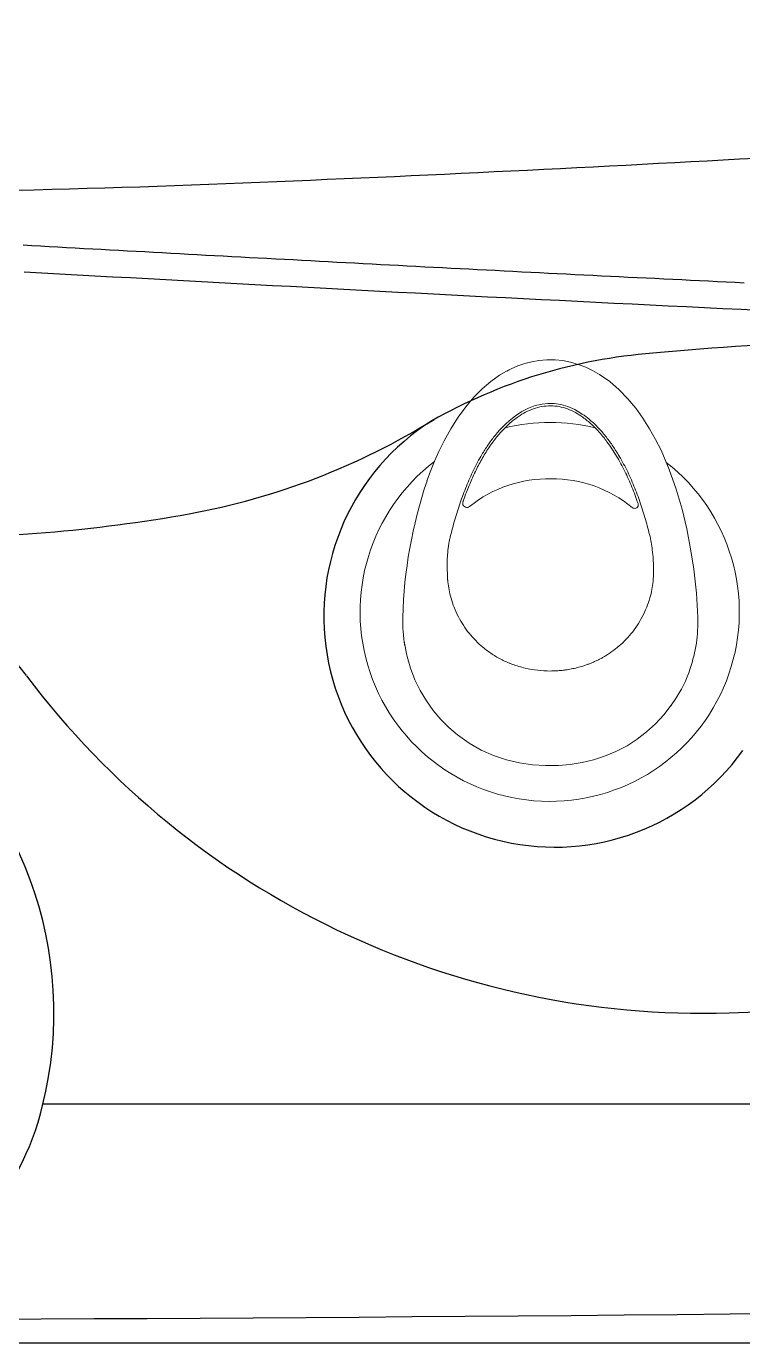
# Model space of a CAD drawing. Extents: x 938 to 1038, y 781 to 934.
# Drawn here: x 994.89 to 1002.92, y 799.56 to 814.33 of the extents above; entities that cross this region are included whole.
import ezdxf

# ---------------------------------------------------------------- set-up
doc = ezdxf.new("R2010")
doc.units = 0
doc.header["$MEASUREMENT"] = 0
doc.layers.add('1', color=4, linetype='Continuous')

# ---------------------------------------------------------------- blocks, each defined once
blk = doc.blocks.new('diverter')
at = {"layer": '1', "linetype": 'Continuous', "lineweight": 15, "flags": 128}
for points in [[(0.058, 1.659), (-0.211, 1.643), (-0.48, 1.614), (-0.706, 1.579), (-0.93, 1.536), (-1.152, 1.483), (-1.377, 1.417), (-1.597, 1.339), (-1.812, 1.247), (-1.934, 1.186), (-2.054, 1.119), (-2.171, 1.045), (-2.283, 0.964), (-2.389, 0.876), (-2.489, 0.78), (-2.582, 0.673), (-2.663, 0.557), (-2.707, 0.481), (-2.744, 0.403), (-2.776, 0.319), (-2.801, 0.233), (-2.818, 0.147), (-2.826, 0.06), (-2.827, -0.031), (-2.819, -0.121), (-2.805, -0.2), (-2.785, -0.278), (-2.758, -0.356), (-2.726, -0.432), (-2.708, -0.464)], [(0.993, 1.397), (1.047, 1.362), (1.153, 1.28), (1.254, 1.187), (1.346, 1.086), (1.428, 0.979), (1.501, 0.866), (1.565, 0.742), (1.619, 0.614), (1.659, 0.489), (1.689, 0.362), (1.71, 0.23), (1.721, 0.097), (1.723, -0.048), (1.714, -0.193), (1.693, -0.34), (1.66, -0.485), (1.612, -0.629), (1.55, -0.767), (1.472, -0.904), (1.38, -1.032), (1.296, -1.13), (1.205, -1.22), (1.104, -1.306), (0.996, -1.382), (0.881, -1.451), (0.761, -1.51), (0.632, -1.56), (0.5, -1.599), (0.486, -1.602), (0.431, -1.614), (0.329, -1.631)], [(1.053, 1.358), (1.05, 1.36), (1.041, 1.366)], [(-2.7, -0.481), (-2.706, -0.469), (-2.714, -0.454)], [(-2.709, -0.465), (-2.653, -0.562), (-2.584, -0.659), (-2.502, -0.756), (-2.407, -0.85), (-2.3, -0.941), (-2.182, -1.027), (-2.053, -1.11), (-1.92, -1.183), (-1.799, -1.243), (-1.692, -1.291), (-1.598, -1.328), (-1.519, -1.358), (-1.468, -1.376)]]:
    blk.add_lwpolyline(points, dxfattribs=at)
at = {"layer": '1', "color": 3, "linetype": 'Continuous', "lineweight": 15, "flags": 128}
blk.add_lwpolyline([(-2.137, -0.46), (-2.142, -0.455), (-2.199, -0.384), (-2.247, -0.311), (-2.285, -0.237), (-2.313, -0.163), (-2.331, -0.085), (-2.338, -0.021), (-2.337, 0.049), (-2.326, 0.124), (-2.303, 0.202), (-2.268, 0.283), (-2.219, 0.365), (-2.208, 0.379)], dxfattribs=at)
at = {"layer": '1', "linetype": 'Continuous', "lineweight": 15}
for centre, radius, start, end in [((0, 0), 2.125, 217.4646, 142.11), ((0.122, 0.099), 1.561, 70.7672, 92.3311), ((0.273, 0.386), 1.241, 54.5535, 73.0071), ((-0.105, 0.035), 1.387, 140.1643, 180.8264), ((-1.2, 0.948), 0.0449, 82.8535, 109.2759), ((-1.202, 0.952), 0.0413, 318.9703, 81.6622), ((0, 0), 2.125, 166.1201, 193.6262), ((-0.094, -0.021), 1.398, 178.5111, 218.8228), ((-1.218, -0.924), 0.0511, 249.3213, 277.0057), ((-1.218, -0.929), 0.0469, 278.2291, 40.8448), ((0.19, 3.529), 5.177, 251.3199, 268.5751), ((0.114, -0.145), 1.502, 267.9525, 280.24)]:
    blk.add_arc(centre, radius, start, end, dxfattribs=at)
at = {"layer": '1', "color": 3, "linetype": 'Continuous', "lineweight": 15}
for points, knots in [([(-2.208, 0.379), (-2.206, 0.383), (-2.189, 0.409), (-2.142, 0.465), (-2.066, 0.546), (-1.971, 0.627), (-1.871, 0.701), (-1.746, 0.781), (-1.593, 0.865), (-1.411, 0.946), (-1.225, 1.016), (-1.036, 1.075), (-0.908, 1.108), (-0.844, 1.124)], [0, 0, 0, 0, 0.00751, 0.059735, 0.138084, 0.216499, 0.294849, 0.373197, 0.498579, 0.62406, 0.749451, 0.87472, 1, 1, 1, 1]), ([(-0.844, 1.124), (-0.816, 1.13), (-0.76, 1.143), (-0.703, 1.149), (-0.675, 1.152)], [0, 0, 0, 0, 0.499997, 1, 1, 1, 1]), ([(-0.571, 1.161), (-0.588, 1.16), (-0.623, 1.158), (-0.657, 1.154), (-0.675, 1.152)], [0, 0, 0, 0, 0.502124, 1, 1, 1, 1]), ([(-0.369, 1.161), (-0.404, 1.163), (-0.471, 1.166), (-0.538, 1.163), (-0.571, 1.161)], [0, 0, 0, 0, 0.515275, 1, 1, 1, 1]), ([(0.056, 1.036), (0.02, 1.054), (-0.048, 1.088), (-0.152, 1.123), (-0.249, 1.147), (-0.311, 1.155), (-0.34, 1.159)], [0, 0, 0, 0, 0.287155, 0.549387, 0.786894, 1, 1, 1, 1]), ([(0.663, 0.005), (0.663, 0.019), (0.662, 0.045), (0.66, 0.085), (0.657, 0.129), (0.651, 0.182), (0.64, 0.243), (0.626, 0.308), (0.61, 0.363), (0.595, 0.409), (0.581, 0.446), (0.566, 0.483), (0.55, 0.52), (0.532, 0.557), (0.503, 0.61), (0.461, 0.678), (0.399, 0.76), (0.327, 0.839), (0.245, 0.914), (0.154, 0.981), (0.089, 1.018), (0.056, 1.037)], [0, 0, 0, 0, 0.031242, 0.062861, 0.094846, 0.136851, 0.18893, 0.241508, 0.294566, 0.32515, 0.35625, 0.387854, 0.419943, 0.452511, 0.485386, 0.56357, 0.642874, 0.730425, 0.819154, 0.909037, 1, 1, 1, 1]), ([(0.054, -1.023), (0.087, -1.005), (0.151, -0.97), (0.241, -0.904), (0.324, -0.831), (0.388, -0.761), (0.437, -0.699), (0.473, -0.646), (0.507, -0.592), (0.538, -0.535), (0.56, -0.486), (0.577, -0.447), (0.602, -0.381), (0.633, -0.278), (0.658, -0.136), (0.661, -0.041), (0.663, 0.005)], [0, 0, 0, 0, 0.089483, 0.17812, 0.265889, 0.353958, 0.404452, 0.454701, 0.506821, 0.557906, 0.608001, 0.633604, 0.659073, 0.775992, 0.889591, 1, 1, 1, 1]), ([(-0.842, -1.115), (-0.906, -1.098), (-1.034, -1.065), (-1.223, -1.005), (-1.409, -0.936), (-1.591, -0.856), (-1.745, -0.774), (-1.871, -0.694), (-1.971, -0.62), (-2.061, -0.543), (-2.113, -0.486), (-2.136, -0.46)], [0, 0, 0, 0, 0.134915, 0.269815, 0.404854, 0.53999, 0.674997, 0.75936, 0.843745, 0.928215, 1, 1, 1, 1]), ([(-0.338, -1.142), (-0.308, -1.138), (-0.246, -1.13), (-0.15, -1.106), (-0.048, -1.072), (0.019, -1.04), (0.054, -1.023)], [0, 0, 0, 0, 0.219658, 0.459287, 0.719296, 1, 1, 1, 1]), ([(-0.728, -1.136), (-0.74, -1.134), (-0.765, -1.131), (-0.803, -1.124), (-0.829, -1.118), (-0.842, -1.115)], [0, 0, 0, 0, 0.31769, 0.658602, 1, 1, 1, 1]), ([(-0.647, -1.144), (-0.66, -1.143), (-0.686, -1.141), (-0.713, -1.139), (-0.727, -1.136), (-0.728, -1.136)], [0, 0, 0, 0, 0.477803, 0.964471, 1, 1, 1, 1]), ([(-0.647, -1.144), (-0.626, -1.146), (-0.585, -1.149), (-0.543, -1.15), (-0.522, -1.15)], [0, 0, 0, 0, 0.49631, 1, 1, 1, 1])]:
    blk.add_open_spline(points, degree=3, knots=knots, dxfattribs=at)
for points in [[(-0.369, 1.161), (-0.34, 1.159)], [(-0.522, -1.15), (-0.371, -1.145)], [(-0.338, -1.142), (-0.371, -1.145)]]:
    blk.add_open_spline(points, degree=1, dxfattribs=at)
at = {"layer": '1', "linetype": 'Continuous', "lineweight": 15}
blk.add_open_spline([(-1.236, -0.972), (-1.284, -0.955), (-1.381, -0.92), (-1.522, -0.859), (-1.66, -0.792), (-1.794, -0.715), (-1.914, -0.633), (-2.02, -0.546), (-2.111, -0.456), (-2.185, -0.363), (-2.241, -0.271), (-2.28, -0.182), (-2.305, -0.088), (-2.314, 0.009), (-2.304, 0.106), (-2.278, 0.201), (-2.237, 0.289), (-2.179, 0.38), (-2.103, 0.472), (-2.01, 0.562), (-1.892, 0.656), (-1.747, 0.752), (-1.576, 0.844), (-1.399, 0.924), (-1.276, 0.968), (-1.215, 0.99)], degree=3, knots=[0, 0, 0, 0, 0.0496948, 0.0993947, 0.1491066, 0.1988343, 0.2485829, 0.2900638, 0.3315698, 0.3730849, 0.4042567, 0.4354351, 0.4666304, 0.4978401, 0.5290739, 0.5603377, 0.5916316, 0.6229614, 0.6647479, 0.7065823, 0.7484514, 0.8112855, 0.874166, 0.9370746, 1, 1, 1, 1], dxfattribs=at)
blk = doc.blocks.new('VISTA')
at = {"layer": '1', "color": 3}
blk.add_line((88.056, 2.676), (57.2, 2.676), dxfattribs=at)
at = {"layer": '1'}
blk.add_lwpolyline([(0, 79.111), (0, 12, 0.414214), (12, 0), (88.112, 0, 0.414214), (100.112, 12), (100.112, 79.111, 0.414214), (88.112, 91.111), (12, 91.111, 0.414214)], format="xyb", close=True, dxfattribs=at)
at = {"layer": '1', "color": 2}
blk.add_lwpolyline([(56.9, 12.924), (57.1, 12.929), (57.299, 12.934), (57.497, 12.939), (57.695, 12.945), (57.892, 12.95), (58.088, 12.956), (58.284, 12.962), (58.479, 12.969), (58.673, 12.976), (58.866, 12.983), (59.059, 12.99), (59.25, 12.997), (59.44, 13.005), (59.63, 13.013), (59.819, 13.021), (60.009, 13.029), (60.198, 13.037), (60.386, 13.046), (60.575, 13.054), (60.763, 13.062), (60.951, 13.071), (61.139, 13.079), (61.326, 13.088), (61.513, 13.096), (61.7, 13.105), (61.886, 13.114), (62.072, 13.123), (62.258, 13.132), (62.444, 13.141), (62.629, 13.15), (62.814, 13.159), (62.998, 13.168), (63.182, 13.177), (63.366, 13.187), (63.55, 13.196), (63.733, 13.206), (63.916, 13.215), (64.098, 13.225), (64.28, 13.235), (64.462, 13.244), (64.643, 13.254), (64.824, 13.264), (65.005, 13.274), (65.185, 13.284)], dxfattribs=at)
at = {"layer": '1', "color": 3, "linetype": 'Continuous'}
for points in [[(65.228, 11.575), (65.024, 11.585), (64.819, 11.595), (64.615, 11.604), (64.411, 11.614), (64.208, 11.624), (64.004, 11.634), (63.801, 11.644), (63.598, 11.654), (63.395, 11.664), (63.192, 11.675), (62.99, 11.685), (62.787, 11.695), (62.585, 11.705), (62.383, 11.716), (62.181, 11.726), (61.98, 11.736), (61.778, 11.747), (61.577, 11.757), (61.376, 11.768), (61.175, 11.778), (60.974, 11.789), (60.773, 11.8), (60.573, 11.81), (60.373, 11.821), (60.173, 11.831), (59.973, 11.842), (59.773, 11.853), (59.573, 11.864), (59.374, 11.874), (59.174, 11.885), (58.975, 11.896), (58.776, 11.907), (58.577, 11.918), (58.378, 11.929), (58.18, 11.94), (57.981, 11.95), (57.783, 11.961), (57.584, 11.972), (57.386, 11.983), (57.188, 11.994), (56.99, 12.005)], [(65.059, 11.883), (64.958, 11.888), (64.858, 11.893), (64.758, 11.897), (64.658, 11.902), (64.558, 11.907), (64.458, 11.912), (64.358, 11.917), (64.258, 11.922), (64.158, 11.927), (64.058, 11.932), (63.958, 11.936), (63.859, 11.941), (63.759, 11.946), (63.659, 11.951), (63.56, 11.956), (63.46, 11.961), (63.361, 11.966), (63.261, 11.971), (63.162, 11.976), (63.062, 11.981), (62.963, 11.986), (62.864, 11.991), (62.765, 11.996), (62.666, 12.001), (62.566, 12.006), (62.467, 12.011), (62.368, 12.016), (62.269, 12.022), (62.17, 12.027), (62.071, 12.032), (61.972, 12.037), (61.874, 12.042), (61.775, 12.047), (61.676, 12.052), (61.577, 12.057), (61.479, 12.062), (61.38, 12.068), (61.282, 12.073), (61.183, 12.078), (61.084, 12.083), (60.986, 12.088), (60.888, 12.094), (60.789, 12.099), (60.691, 12.104), (60.593, 12.109), (60.494, 12.114), (60.396, 12.12), (60.298, 12.125), (60.2, 12.13), (60.102, 12.135), (60.004, 12.141), (59.906, 12.146), (59.808, 12.151), (59.71, 12.156), (59.612, 12.162), (59.514, 12.167), (59.416, 12.172), (59.318, 12.177), (59.22, 12.183), (59.123, 12.188), (59.025, 12.193), (58.927, 12.199), (58.829, 12.204), (58.732, 12.209), (58.634, 12.215), (58.537, 12.22), (58.439, 12.225), (58.341, 12.231), (58.244, 12.236), (58.146, 12.241), (58.049, 12.247), (57.951, 12.252), (57.854, 12.257), (57.757, 12.263), (57.659, 12.268), (57.562, 12.274), (57.465, 12.279), (57.367, 12.284), (57.27, 12.29), (57.173, 12.295), (57.075, 12.301), (56.978, 12.306)]]:
    blk.add_lwpolyline(points, dxfattribs=at)
at = {"layer": '1', "color": 3}
for centre, radius, start, end in [((68.591, -39.623), 50.923, 92.7464, 95.1339), ((64.489, 5.186), 5.927, 94.3975, 119.6429), ((57.421, 17.06), 7.893, 280.3465, 301.818), ((62.936, 8.146), 2.589, 122.1656, 324.4145), ((55.818, 26.207), 17.18, 269.3227, 280.1256), ((53.011, 3.7), 4.312, 346.0357, 54.3945), ((54.256, 3.361), 3.023, 317.4505, 346.5606), ((50.056, 1501.961), 1501.711, 268.550231, 271.449827)]:
    blk.add_arc(centre, radius, start, end, dxfattribs=at)
at = {"layer": '1', "color": 2}
for centre, radius, start, end in [((53.901, 5.125), 3.904, 37.1065, 89.9623), ((64.603, 13.193), 9.499, 216.9746, 271.7273), ((49.097, 519.721), 516.264, 271.75283, 274.03218)]:
    blk.add_arc(centre, radius, start, end, dxfattribs=at)
at = {"layer": '1', "rotation": 270}
blk.add_blockref('diverter', (62.879, 8.195), dxfattribs=at)

msp = doc.modelspace()

# ---------------------------------------------------------------- block references
at = {"layer": '1'}
msp.add_blockref('VISTA', (937.877, 799.564), dxfattribs=at)

doc.saveas('drawing.dxf')
